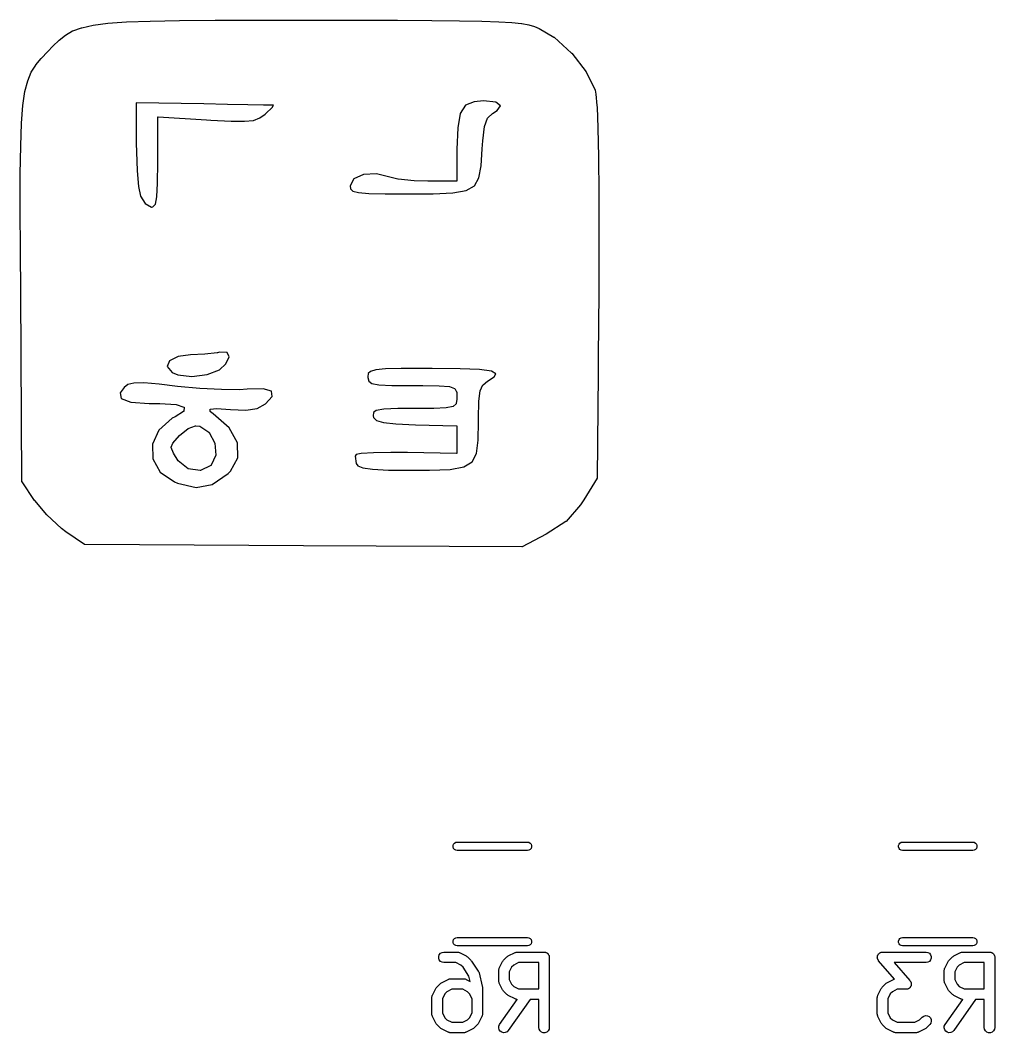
# Model space of a CAD drawing. Extents: x 120.3 to 208.4, y -129.6 to -54.3.
# Drawn here: x 120.27 to 134.16, y -129.61 to -115.19 of the extents above; entities that cross this region are included whole.
import ezdxf

# ---------------------------------------------------------------- set-up
doc = ezdxf.new("R2010")
doc.units = 0
doc.header["$MEASUREMENT"] = 0
doc.layers.add('BLACK', color=7, linetype='CONTINUOUS')

msp = doc.modelspace()

# ---------------------------------------------------------------- linework, layer by layer
at = {"layer": 'Black'}
for p, q in [((121.309, -115.257), (121.518, -115.23)), ((121.518, -115.23), (121.785, -115.211)), ((121.518, -115.23), (121.518, -115.23)), ((121.518, -115.23), (121.518, -115.23)), ((121.785, -115.211), (121.786, -115.211)), ((121.786, -115.211), (122.123, -115.199)), ((121.786, -115.211), (121.786, -115.211)), ((122.123, -115.199), (122.541, -115.192)), ((122.123, -115.199), (122.123, -115.199)), ((122.123, -115.199), (122.123, -115.199)), ((122.541, -115.192), (123.051, -115.188)), ((122.541, -115.192), (122.541, -115.192)), ((122.541, -115.192), (122.541, -115.192)), ((123.051, -115.188), (123.666, -115.187)), ((123.051, -115.188), (123.051, -115.188)), ((123.051, -115.188), (123.051, -115.188)), ((123.666, -115.187), (123.666, -115.187)), ((123.666, -115.187), (123.666, -115.187)), ((123.666, -115.187), (124.396, -115.187)), ((124.396, -115.187), (124.397, -115.187)), ((124.397, -115.187), (125.054, -115.187)), ((125.054, -115.187), (125.054, -115.187)), ((125.054, -115.187), (125.054, -115.187)), ((125.054, -115.187), (125.648, -115.188)), ((125.648, -115.188), (125.648, -115.188)), ((125.648, -115.188), (125.648, -115.188)), ((125.648, -115.188), (126.138, -115.19)), ((126.138, -115.19), (126.138, -115.19)), ((126.138, -115.19), (126.138, -115.19)), ((126.138, -115.19), (126.534, -115.194)), ((126.534, -115.194), (126.534, -115.194)), ((126.534, -115.194), (126.534, -115.194)), ((126.534, -115.194), (126.849, -115.2)), ((126.849, -115.2), (126.849, -115.2)), ((126.849, -115.2), (126.849, -115.2)), ((126.849, -115.2), (127.093, -115.209)), ((127.093, -115.209), (127.093, -115.209)), ((127.093, -115.209), (127.093, -115.209)), ((127.093, -115.209), (127.279, -115.22)), ((127.279, -115.22), (127.279, -115.22)), ((127.279, -115.22), (127.279, -115.22)), ((127.279, -115.22), (127.418, -115.235)), ((127.418, -115.235), (127.418, -115.235)), ((127.418, -115.235), (127.419, -115.235)), ((127.419, -115.235), (127.522, -115.253)), ((127.522, -115.253), (127.522, -115.253)), ((127.522, -115.253), (127.522, -115.253)), ((127.522, -115.253), (127.601, -115.276)), ((120.824, -115.471), (120.915, -115.399)), ((120.915, -115.399), (120.915, -115.399)), ((120.915, -115.399), (120.916, -115.399)), ((120.916, -115.399), (121.018, -115.34)), ((121.018, -115.34), (121.019, -115.34)), ((121.019, -115.34), (121.146, -115.293)), ((121.019, -115.34), (121.019, -115.34)), ((121.146, -115.293), (121.146, -115.293)), ((121.146, -115.293), (121.147, -115.293)), ((121.147, -115.293), (121.309, -115.257)), ((121.309, -115.257), (121.309, -115.257)), ((121.309, -115.257), (121.309, -115.257)), ((127.601, -115.276), (127.602, -115.276)), ((127.602, -115.276), (127.602, -115.276)), ((127.602, -115.276), (127.669, -115.303)), ((127.669, -115.303), (127.669, -115.303)), ((127.669, -115.303), (127.669, -115.303)), ((127.669, -115.303), (127.879, -115.43)), ((120.735, -115.558), (120.824, -115.472)), ((120.824, -115.472), (120.824, -115.471)), ((120.824, -115.471), (120.824, -115.471)), ((127.879, -115.43), (127.879, -115.43)), ((127.879, -115.43), (127.88, -115.43)), ((127.88, -115.43), (128.131, -115.656)), ((120.57, -115.73), (120.663, -115.631)), ((120.663, -115.631), (120.735, -115.558)), ((120.663, -115.631), (120.663, -115.631)), ((120.663, -115.631), (120.663, -115.631)), ((120.735, -115.558), (120.735, -115.558)), ((120.735, -115.558), (120.735, -115.558)), ((128.131, -115.656), (128.132, -115.657)), ((128.132, -115.657), (128.132, -115.657)), ((128.132, -115.657), (128.339, -115.921)), ((120.428, -115.926), (120.491, -115.825)), ((120.491, -115.825), (120.492, -115.824)), ((120.492, -115.824), (120.57, -115.73)), ((120.492, -115.824), (120.492, -115.824)), ((120.57, -115.73), (120.57, -115.73)), ((120.57, -115.73), (120.57, -115.73)), ((120.377, -116.049), (120.428, -115.927)), ((120.428, -115.927), (120.428, -115.926)), ((120.428, -115.927), (120.428, -115.927)), ((128.339, -115.921), (128.339, -115.922)), ((128.339, -115.922), (128.34, -115.922)), ((128.34, -115.922), (128.465, -116.183)), ((120.338, -116.203), (120.377, -116.049)), ((120.377, -116.049), (120.377, -116.049)), ((120.377, -116.049), (120.377, -116.049)), ((120.31, -116.401), (120.338, -116.203)), ((120.338, -116.203), (120.338, -116.203)), ((120.338, -116.203), (120.338, -116.203)), ((128.465, -116.183), (128.465, -116.184)), ((128.465, -116.184), (128.465, -116.184)), ((128.465, -116.184), (128.477, -116.24)), ((128.477, -116.24), (128.477, -116.241)), ((128.477, -116.241), (128.477, -116.241)), ((128.477, -116.241), (128.492, -116.402)), ((120.29, -116.655), (120.31, -116.401)), ((120.31, -116.401), (120.31, -116.401)), ((120.31, -116.401), (120.31, -116.401)), ((122.888, -116.379), (121.925, -116.365)), ((121.925, -116.365), (121.925, -116.945)), ((123.226, -116.385), (122.888, -116.379)), ((123.516, -116.39), (123.226, -116.385)), ((123.226, -116.385), (123.226, -116.385)), ((123.737, -116.395), (123.516, -116.39)), ((123.516, -116.39), (123.516, -116.39)), ((123.866, -116.398), (123.737, -116.395)), ((123.737, -116.395), (123.737, -116.395)), ((123.864, -116.43), (123.88, -116.399)), ((123.88, -116.399), (123.866, -116.398)), ((126.618, -116.399), (126.544, -116.515)), ((126.619, -116.399), (126.618, -116.399)), ((126.741, -116.347), (126.619, -116.399)), ((126.619, -116.399), (126.619, -116.399)), ((126.875, -116.337), (126.741, -116.347)), ((127.053, -116.356), (126.875, -116.337)), ((127.116, -116.404), (127.053, -116.356)), ((127.069, -116.474), (127.116, -116.404)), ((128.492, -116.402), (128.494, -116.427)), ((123.686, -116.579), (123.764, -116.523)), ((123.764, -116.523), (123.774, -116.515)), ((123.774, -116.515), (123.864, -116.43)), ((126.544, -116.515), (126.507, -116.718)), ((126.936, -116.578), (127.004, -116.515)), ((127.004, -116.515), (127.005, -116.514)), ((127.004, -116.515), (127.004, -116.515)), ((127.005, -116.514), (127.069, -116.474)), ((128.494, -116.427), (128.494, -116.427)), ((128.494, -116.427), (128.494, -116.427)), ((128.494, -116.427), (128.507, -116.722)), ((120.278, -116.978), (120.29, -116.656)), ((120.29, -116.656), (120.29, -116.655)), ((120.29, -116.655), (120.29, -116.655)), ((122.232, -116.568), (122.233, -116.567)), ((122.232, -117.212), (122.232, -116.568)), ((122.233, -116.566), (122.233, -116.565)), ((122.233, -116.565), (122.234, -116.565)), ((122.233, -116.567), (122.233, -116.566)), ((122.233, -116.566), (122.233, -116.566)), ((122.233, -116.566), (122.233, -116.566)), ((122.233, -116.567), (122.233, -116.567)), ((122.234, -116.565), (122.234, -116.564)), ((122.234, -116.564), (122.235, -116.564)), ((122.234, -116.565), (122.234, -116.565)), ((122.235, -116.564), (122.236, -116.563)), ((122.235, -116.564), (122.235, -116.564)), ((122.235, -116.564), (122.235, -116.564)), ((122.236, -116.563), (122.236, -116.563)), ((122.236, -116.563), (122.236, -116.563)), ((122.236, -116.563), (122.237, -116.563)), ((122.237, -116.563), (122.237, -116.563)), ((122.237, -116.563), (122.238, -116.563)), ((122.238, -116.563), (122.926, -116.606)), ((122.926, -116.606), (122.926, -116.606)), ((122.926, -116.606), (122.986, -116.61)), ((122.986, -116.61), (123.276, -116.626)), ((123.276, -116.626), (123.47, -116.627)), ((123.47, -116.627), (123.598, -116.613)), ((123.598, -116.613), (123.686, -116.579)), ((126.891, -116.699), (126.934, -116.58)), ((126.934, -116.58), (126.935, -116.579)), ((126.934, -116.58), (126.934, -116.58)), ((126.935, -116.579), (126.935, -116.578)), ((126.935, -116.578), (126.936, -116.578)), ((126.935, -116.579), (126.935, -116.579)), ((126.935, -116.579), (126.935, -116.579)), ((126.507, -116.718), (126.497, -117.026)), ((126.865, -116.905), (126.891, -116.7)), ((126.891, -116.7), (126.891, -116.699)), ((126.891, -116.7), (126.891, -116.7)), ((128.507, -116.722), (128.507, -116.722)), ((128.507, -116.722), (128.507, -116.723)), ((128.507, -116.723), (128.516, -117.131)), ((120.272, -117.381), (120.278, -116.978)), ((120.278, -116.978), (120.278, -116.978)), ((120.278, -116.978), (120.278, -116.978)), ((121.925, -116.945), (121.926, -117.063)), ((126.858, -117.021), (126.865, -116.906)), ((126.865, -116.906), (126.865, -116.905)), ((126.865, -116.905), (126.865, -116.905)), ((121.926, -117.063), (121.938, -117.334)), ((126.497, -117.026), (126.497, -117.475)), ((126.841, -117.262), (126.858, -117.021)), ((126.858, -117.021), (126.858, -117.021)), ((122.23, -117.51), (122.232, -117.212)), ((126.809, -117.433), (126.841, -117.262)), ((128.516, -117.131), (128.516, -117.131)), ((128.516, -117.131), (128.516, -117.131)), ((128.516, -117.131), (128.521, -117.655)), ((120.271, -117.877), (120.272, -117.381)), ((120.272, -117.381), (120.272, -117.381)), ((120.272, -117.381), (120.272, -117.381)), ((121.938, -117.334), (121.959, -117.557)), ((125.164, -117.384), (125.026, -117.444)), ((125.349, -117.377), (125.164, -117.384)), ((125.5, -117.414), (125.349, -117.377)), ((125.656, -117.449), (125.5, -117.414)), ((125.5, -117.414), (125.5, -117.414)), ((125.5, -117.414), (125.5, -117.414)), ((121.959, -117.557), (121.987, -117.691)), ((122.219, -117.701), (122.23, -117.51)), ((125.026, -117.444), (124.973, -117.544)), ((124.973, -117.544), (124.979, -117.587)), ((125.657, -117.449), (125.656, -117.449)), ((125.885, -117.473), (125.657, -117.449)), ((125.657, -117.449), (125.657, -117.449)), ((126.083, -117.48), (125.885, -117.473)), ((125.885, -117.473), (125.885, -117.473)), ((125.885, -117.473), (125.885, -117.473)), ((126.492, -117.48), (126.083, -117.48)), ((126.083, -117.48), (126.083, -117.48)), ((126.083, -117.48), (126.083, -117.48)), ((126.493, -117.48), (126.492, -117.48)), ((126.492, -117.48), (126.492, -117.48)), ((126.494, -117.48), (126.493, -117.48)), ((126.493, -117.48), (126.493, -117.48)), ((126.495, -117.479), (126.494, -117.479)), ((126.494, -117.479), (126.494, -117.479)), ((126.494, -117.479), (126.494, -117.48)), ((126.496, -117.478), (126.495, -117.478)), ((126.495, -117.478), (126.495, -117.479)), ((126.495, -117.479), (126.495, -117.479)), ((126.497, -117.477), (126.496, -117.477)), ((126.496, -117.477), (126.496, -117.477)), ((126.496, -117.477), (126.496, -117.478)), ((126.496, -117.478), (126.496, -117.478)), ((126.497, -117.475), (126.497, -117.475)), ((126.497, -117.475), (126.497, -117.476)), ((126.497, -117.476), (126.497, -117.476)), ((126.497, -117.476), (126.497, -117.477)), ((126.628, -117.613), (126.745, -117.545)), ((126.745, -117.545), (126.809, -117.433)), ((121.987, -117.691), (122.053, -117.799)), ((122.197, -117.806), (122.219, -117.701)), ((124.979, -117.587), (125.011, -117.62)), ((125.011, -117.62), (125.091, -117.642)), ((125.091, -117.642), (125.239, -117.654)), ((125.239, -117.654), (125.475, -117.659)), ((125.475, -117.659), (125.817, -117.66)), ((125.817, -117.66), (126.157, -117.659)), ((126.157, -117.659), (126.438, -117.647)), ((126.438, -117.647), (126.628, -117.613)), ((128.521, -117.655), (128.521, -117.655)), ((128.521, -117.655), (128.521, -117.655)), ((128.521, -117.655), (128.521, -118.3)), ((122.053, -117.799), (122.142, -117.851)), ((122.142, -117.851), (122.162, -117.847)), ((122.162, -117.847), (122.197, -117.806)), ((120.274, -118.477), (120.271, -117.877)), ((120.271, -117.877), (120.271, -117.877)), ((120.271, -117.877), (120.271, -117.877)), ((128.521, -118.3), (128.517, -119.068)), ((128.521, -118.3), (128.521, -118.3)), ((128.521, -118.3), (128.521, -118.3)), ((120.278, -119.063), (120.274, -118.477)), ((120.274, -118.477), (120.274, -118.477)), ((120.274, -118.477), (120.274, -118.477)), ((120.296, -121.761), (120.278, -119.063)), ((120.278, -119.063), (120.278, -119.063)), ((128.517, -119.068), (128.51, -119.983)), ((128.517, -119.068), (128.517, -119.068)), ((128.517, -119.068), (128.517, -119.068)), ((122.52, -119.978), (122.399, -120.04)), ((122.696, -119.956), (122.52, -119.978)), ((122.904, -119.946), (122.696, -119.956)), ((123.08, -119.924), (122.904, -119.946)), ((122.904, -119.946), (122.904, -119.946)), ((122.904, -119.946), (122.904, -119.946)), ((123.081, -119.923), (123.08, -119.923)), ((123.08, -119.923), (123.08, -119.924)), ((123.111, -119.916), (123.081, -119.923)), ((123.22, -119.919), (123.111, -119.916)), ((123.2, -120.084), (123.249, -119.983)), ((123.249, -119.983), (123.22, -119.919)), ((128.51, -119.983), (128.508, -120.221)), ((122.399, -120.04), (122.367, -120.121)), ((122.367, -120.121), (122.438, -120.207)), ((123.11, -120.166), (123.2, -120.084)), ((125.478, -120.155), (125.338, -120.167)), ((125.702, -120.149), (125.478, -120.155)), ((126.028, -120.147), (125.702, -120.149)), ((126.143, -120.147), (126.028, -120.147)), ((126.541, -120.151), (126.143, -120.147)), ((126.82, -120.164), (126.541, -120.151)), ((122.438, -120.207), (122.516, -120.239)), ((122.516, -120.239), (122.718, -120.261)), ((122.718, -120.261), (122.937, -120.235)), ((122.937, -120.235), (123.11, -120.166)), ((125.233, -120.222), (125.227, -120.269)), ((125.227, -120.269), (125.227, -120.275)), ((125.227, -120.275), (125.238, -120.329)), ((125.263, -120.189), (125.233, -120.222)), ((125.338, -120.167), (125.263, -120.189)), ((126.988, -120.188), (126.82, -120.164)), ((126.934, -120.328), (127.026, -120.269)), ((127.05, -120.223), (126.988, -120.188)), ((127.026, -120.269), (127.05, -120.223)), ((128.508, -120.221), (128.497, -121.708)), ((121.751, -120.418), (121.694, -120.495)), ((121.807, -120.378), (121.751, -120.418)), ((121.892, -120.357), (121.807, -120.378)), ((122.032, -120.355), (121.892, -120.357)), ((122.251, -120.373), (122.032, -120.355)), ((122.514, -120.403), (122.251, -120.373)), ((122.515, -120.403), (122.514, -120.403)), ((122.833, -120.433), (122.515, -120.403)), ((122.515, -120.403), (122.515, -120.403)), ((123.142, -120.45), (122.833, -120.433)), ((122.833, -120.433), (122.833, -120.433)), ((122.833, -120.433), (122.833, -120.433)), ((123.504, -120.445), (123.397, -120.452)), ((123.732, -120.437), (123.504, -120.445)), ((123.851, -120.473), (123.732, -120.437)), ((125.238, -120.329), (125.281, -120.362)), ((125.281, -120.362), (125.384, -120.381)), ((125.384, -120.381), (125.568, -120.389)), ((125.568, -120.389), (125.857, -120.391)), ((125.857, -120.391), (126.009, -120.391)), ((126.009, -120.391), (126.009, -120.391)), ((126.009, -120.391), (126.009, -120.391)), ((126.009, -120.391), (126.245, -120.394)), ((126.245, -120.394), (126.245, -120.394)), ((126.245, -120.394), (126.245, -120.394)), ((126.245, -120.394), (126.388, -120.406)), ((126.388, -120.406), (126.389, -120.406)), ((126.389, -120.406), (126.389, -120.406)), ((126.389, -120.406), (126.463, -120.432)), ((126.463, -120.432), (126.463, -120.432)), ((126.463, -120.432), (126.463, -120.432)), ((126.463, -120.432), (126.464, -120.432)), ((126.464, -120.432), (126.464, -120.433)), ((126.464, -120.433), (126.464, -120.433)), ((126.464, -120.433), (126.464, -120.433)), ((126.464, -120.433), (126.465, -120.433)), ((126.465, -120.433), (126.465, -120.434)), ((126.465, -120.434), (126.465, -120.434)), ((126.465, -120.434), (126.465, -120.434)), ((126.465, -120.434), (126.492, -120.48)), ((126.829, -120.466), (126.867, -120.381)), ((126.867, -120.381), (126.867, -120.38)), ((126.867, -120.38), (126.868, -120.38)), ((126.868, -120.38), (126.868, -120.379)), ((126.868, -120.379), (126.868, -120.379)), ((126.868, -120.379), (126.869, -120.379)), ((126.868, -120.38), (126.868, -120.38)), ((126.869, -120.379), (126.933, -120.329)), ((126.933, -120.329), (126.934, -120.328)), ((126.934, -120.328), (126.934, -120.328)), ((121.694, -120.495), (121.711, -120.577)), ((121.711, -120.577), (121.848, -120.628)), ((123.397, -120.452), (123.142, -120.45)), ((123.142, -120.45), (123.142, -120.45)), ((123.142, -120.45), (123.142, -120.45)), ((123.397, -120.452), (123.397, -120.452)), ((123.397, -120.452), (123.397, -120.452)), ((123.767, -120.652), (123.862, -120.546)), ((123.862, -120.546), (123.851, -120.473)), ((126.497, -120.584), (126.487, -120.647)), ((126.492, -120.48), (126.493, -120.48)), ((126.493, -120.48), (126.493, -120.481)), ((126.493, -120.481), (126.493, -120.481)), ((126.493, -120.481), (126.493, -120.482)), ((126.493, -120.482), (126.493, -120.482)), ((126.493, -120.482), (126.493, -120.482)), ((126.493, -120.482), (126.497, -120.547)), ((126.497, -120.547), (126.497, -120.547)), ((126.497, -120.547), (126.497, -120.554)), ((126.497, -120.554), (126.497, -120.555)), ((126.497, -120.555), (126.497, -120.555)), ((126.497, -120.555), (126.497, -120.583)), ((126.497, -120.583), (126.497, -120.584)), ((126.497, -120.584), (126.497, -120.584)), ((126.81, -120.616), (126.828, -120.467)), ((126.828, -120.467), (126.829, -120.466)), ((126.829, -120.466), (126.829, -120.466)), ((121.848, -120.628), (122.109, -120.645)), ((122.109, -120.645), (122.262, -120.647)), ((122.262, -120.647), (122.262, -120.647)), ((122.262, -120.647), (122.262, -120.647)), ((122.262, -120.647), (122.493, -120.663)), ((122.493, -120.663), (122.494, -120.663)), ((122.494, -120.663), (122.494, -120.663)), ((122.494, -120.663), (122.605, -120.697)), ((122.608, -120.703), (122.602, -120.757)), ((122.605, -120.697), (122.605, -120.697)), ((122.605, -120.697), (122.605, -120.697)), ((122.605, -120.697), (122.605, -120.697)), ((122.605, -120.697), (122.605, -120.697)), ((122.605, -120.697), (122.606, -120.698)), ((122.606, -120.698), (122.606, -120.698)), ((122.606, -120.698), (122.606, -120.698)), ((122.606, -120.698), (122.607, -120.699)), ((122.607, -120.699), (122.607, -120.699)), ((122.607, -120.699), (122.607, -120.699)), ((122.607, -120.699), (122.607, -120.699)), ((122.607, -120.699), (122.608, -120.7)), ((122.608, -120.7), (122.608, -120.701)), ((122.608, -120.701), (122.608, -120.701)), ((122.608, -120.701), (122.608, -120.701)), ((122.608, -120.701), (122.608, -120.702)), ((122.608, -120.702), (122.608, -120.703)), ((122.608, -120.703), (122.608, -120.703)), ((122.608, -120.703), (122.608, -120.703)), ((122.608, -120.703), (122.608, -120.703)), ((122.977, -120.73), (122.978, -120.729)), ((122.977, -120.731), (122.977, -120.73)), ((122.977, -120.73), (122.977, -120.73)), ((122.977, -120.73), (122.977, -120.73)), ((122.977, -120.732), (122.977, -120.731)), ((122.977, -120.731), (122.977, -120.731)), ((122.98, -120.76), (122.977, -120.732)), ((122.978, -120.729), (122.978, -120.728)), ((122.978, -120.728), (122.979, -120.728)), ((122.978, -120.729), (122.978, -120.729)), ((122.978, -120.729), (122.978, -120.729)), ((122.979, -120.728), (122.979, -120.727)), ((122.979, -120.727), (122.98, -120.727)), ((122.979, -120.728), (122.979, -120.728)), ((122.98, -120.727), (122.98, -120.727)), ((122.98, -120.727), (122.98, -120.727)), ((122.98, -120.727), (122.981, -120.727)), ((122.981, -120.727), (122.981, -120.726)), ((122.981, -120.726), (122.982, -120.726)), ((122.982, -120.726), (123.07, -120.72)), ((123.07, -120.72), (123.071, -120.72)), ((123.071, -120.72), (123.071, -120.72)), ((123.071, -120.72), (123.268, -120.733)), ((123.268, -120.733), (123.488, -120.742)), ((123.488, -120.742), (123.65, -120.718)), ((123.65, -120.718), (123.767, -120.652)), ((125.456, -120.727), (125.347, -120.745)), ((125.654, -120.72), (125.456, -120.727)), ((125.884, -120.718), (125.654, -120.72)), ((126.165, -120.717), (125.884, -120.718)), ((126.343, -120.71), (126.165, -120.717)), ((126.165, -120.717), (126.165, -120.717)), ((126.165, -120.717), (126.165, -120.717)), ((126.441, -120.69), (126.343, -120.71)), ((126.343, -120.71), (126.343, -120.71)), ((126.343, -120.71), (126.343, -120.71)), ((126.442, -120.69), (126.441, -120.69)), ((126.443, -120.689), (126.442, -120.69)), ((126.442, -120.69), (126.442, -120.69)), ((126.442, -120.69), (126.442, -120.69)), ((126.444, -120.689), (126.443, -120.689)), ((126.443, -120.689), (126.443, -120.689)), ((126.485, -120.65), (126.444, -120.689)), ((126.486, -120.65), (126.485, -120.65)), ((126.487, -120.649), (126.486, -120.649)), ((126.486, -120.649), (126.486, -120.649)), ((126.486, -120.649), (126.486, -120.65)), ((126.487, -120.647), (126.487, -120.648)), ((126.487, -120.648), (126.487, -120.649)), ((126.805, -120.859), (126.81, -120.616)), ((126.81, -120.616), (126.81, -120.616)), ((126.81, -120.616), (126.81, -120.616)), ((122.439, -120.858), (122.248, -121.025)), ((122.479, -120.836), (122.439, -120.858)), ((122.48, -120.836), (122.479, -120.836)), ((122.599, -120.76), (122.48, -120.836)), ((122.48, -120.836), (122.48, -120.836)), ((122.6, -120.76), (122.599, -120.76)), ((122.601, -120.759), (122.6, -120.759)), ((122.6, -120.759), (122.6, -120.76)), ((122.6, -120.76), (122.6, -120.76)), ((122.602, -120.758), (122.601, -120.758)), ((122.601, -120.758), (122.601, -120.758)), ((122.601, -120.758), (122.601, -120.759)), ((122.601, -120.759), (122.601, -120.759)), ((122.602, -120.757), (122.602, -120.757)), ((122.602, -120.757), (122.602, -120.758)), ((122.98, -120.761), (122.98, -120.76)), ((122.98, -120.76), (122.98, -120.76)), ((122.98, -120.762), (122.98, -120.761)), ((122.98, -120.761), (122.98, -120.761)), ((122.981, -120.762), (122.98, -120.762)), ((122.98, -120.762), (122.98, -120.762)), ((122.981, -120.763), (122.981, -120.762)), ((122.982, -120.763), (122.981, -120.763)), ((122.981, -120.763), (122.981, -120.763)), ((122.982, -120.764), (122.982, -120.763)), ((123.023, -120.794), (122.982, -120.764)), ((123.25, -120.995), (123.023, -120.794)), ((125.305, -120.776), (125.302, -120.824)), ((125.302, -120.824), (125.309, -120.846)), ((125.347, -120.745), (125.305, -120.776)), ((125.309, -120.846), (125.35, -120.89)), ((126.804, -120.902), (126.805, -120.859)), ((126.805, -120.859), (126.805, -120.859)), ((126.805, -120.859), (126.805, -120.859)), ((122.248, -121.025), (122.156, -121.227)), ((122.541, -121.102), (122.665, -121.005)), ((122.665, -121.005), (122.666, -121.005)), ((122.666, -121.005), (122.771, -120.963)), ((122.666, -121.005), (122.666, -121.005)), ((122.771, -120.963), (122.771, -120.963)), ((122.771, -120.963), (122.772, -120.963)), ((122.772, -120.963), (122.772, -120.963)), ((122.772, -120.963), (122.773, -120.963)), ((122.773, -120.963), (122.773, -120.963)), ((122.773, -120.963), (122.827, -120.97)), ((122.773, -120.963), (122.773, -120.963)), ((122.827, -120.97), (122.827, -120.97)), ((122.827, -120.97), (122.827, -120.97)), ((122.827, -120.97), (122.828, -120.97)), ((122.828, -120.97), (122.828, -120.97)), ((122.828, -120.97), (122.829, -120.97)), ((122.829, -120.97), (122.829, -120.97)), ((122.829, -120.97), (122.961, -121.057)), ((123.368, -121.209), (123.25, -120.995)), ((125.35, -120.89), (125.447, -120.919)), ((125.447, -120.919), (125.624, -120.937)), ((125.624, -120.937), (125.906, -120.949)), ((125.906, -120.949), (125.906, -120.949)), ((125.906, -120.949), (126.492, -120.967)), ((126.492, -120.967), (126.493, -120.967)), ((126.493, -120.967), (126.493, -120.967)), ((126.493, -120.967), (126.493, -120.968)), ((126.493, -120.968), (126.494, -120.968)), ((126.494, -120.968), (126.494, -120.968)), ((126.494, -120.968), (126.494, -120.968)), ((126.494, -120.968), (126.495, -120.968)), ((126.495, -120.968), (126.495, -120.969)), ((126.495, -120.969), (126.496, -120.969)), ((126.496, -120.969), (126.496, -120.969)), ((126.496, -120.969), (126.496, -120.969)), ((126.496, -120.969), (126.496, -120.97)), ((126.496, -120.97), (126.497, -120.97)), ((126.497, -120.97), (126.497, -120.971)), ((126.497, -120.971), (126.497, -120.971)), ((126.497, -120.971), (126.497, -120.972)), ((126.497, -120.972), (126.497, -120.972)), ((126.497, -120.972), (126.497, -120.972)), ((126.497, -120.972), (126.497, -121.355)), ((126.801, -121.17), (126.804, -120.902)), ((122.446, -121.211), (122.54, -121.103)), ((122.54, -121.103), (122.541, -121.103)), ((122.541, -121.103), (122.541, -121.102)), ((122.961, -121.057), (122.961, -121.057)), ((122.961, -121.057), (122.961, -121.058)), ((122.961, -121.058), (122.962, -121.058)), ((122.962, -121.058), (122.962, -121.058)), ((122.962, -121.058), (122.962, -121.059)), ((122.962, -121.059), (122.962, -121.059)), ((122.962, -121.059), (123.045, -121.21)), ((122.156, -121.227), (122.163, -121.436)), ((122.423, -121.269), (122.445, -121.213)), ((122.423, -121.27), (122.423, -121.269)), ((122.423, -121.269), (122.423, -121.269)), ((122.423, -121.269), (122.423, -121.269)), ((122.423, -121.271), (122.423, -121.27)), ((122.423, -121.272), (122.423, -121.271)), ((122.423, -121.271), (122.423, -121.271)), ((122.423, -121.271), (122.423, -121.271)), ((122.423, -121.273), (122.423, -121.272)), ((122.423, -121.272), (122.423, -121.272)), ((122.456, -121.357), (122.423, -121.273)), ((122.423, -121.273), (122.423, -121.273)), ((122.445, -121.213), (122.446, -121.212)), ((122.446, -121.212), (122.446, -121.211)), ((123.045, -121.21), (123.045, -121.21)), ((123.045, -121.21), (123.045, -121.21)), ((123.045, -121.21), (123.045, -121.211)), ((123.045, -121.211), (123.045, -121.211)), ((123.045, -121.211), (123.045, -121.212)), ((123.045, -121.212), (123.045, -121.212)), ((123.045, -121.212), (123.06, -121.382)), ((123.375, -121.419), (123.368, -121.209)), ((126.777, -121.358), (126.801, -121.17)), ((122.163, -121.436), (122.267, -121.625)), ((122.457, -121.357), (122.456, -121.357)), ((122.523, -121.464), (122.457, -121.357)), ((122.457, -121.357), (122.457, -121.357)), ((123.06, -121.384), (122.991, -121.528)), ((123.06, -121.382), (123.06, -121.382)), ((123.06, -121.382), (123.06, -121.383)), ((123.06, -121.383), (123.06, -121.383)), ((123.06, -121.383), (123.06, -121.383)), ((123.06, -121.383), (123.06, -121.384)), ((123.06, -121.384), (123.06, -121.384)), ((123.266, -121.612), (123.375, -121.419)), ((125.059, -121.372), (125.046, -121.399)), ((125.046, -121.399), (125.058, -121.503)), ((125.131, -121.358), (125.059, -121.372)), ((125.306, -121.348), (125.131, -121.358)), ((125.553, -121.344), (125.306, -121.348)), ((125.793, -121.347), (125.553, -121.344)), ((126.492, -121.36), (125.793, -121.347)), ((126.493, -121.36), (126.492, -121.36)), ((126.492, -121.36), (126.492, -121.36)), ((126.494, -121.36), (126.493, -121.36)), ((126.493, -121.36), (126.493, -121.36)), ((126.495, -121.359), (126.494, -121.36)), ((126.494, -121.36), (126.494, -121.36)), ((126.494, -121.36), (126.494, -121.36)), ((126.496, -121.359), (126.495, -121.359)), ((126.495, -121.359), (126.495, -121.359)), ((126.495, -121.359), (126.495, -121.359)), ((126.497, -121.357), (126.496, -121.357)), ((126.496, -121.357), (126.496, -121.358)), ((126.496, -121.358), (126.496, -121.358)), ((126.496, -121.358), (126.496, -121.359)), ((126.497, -121.355), (126.497, -121.356)), ((126.497, -121.356), (126.497, -121.356)), ((126.497, -121.356), (126.497, -121.357)), ((126.497, -121.357), (126.497, -121.357)), ((126.715, -121.48), (126.777, -121.358)), ((122.523, -121.465), (122.523, -121.464)), ((122.524, -121.465), (122.523, -121.465)), ((122.664, -121.578), (122.524, -121.465)), ((122.665, -121.578), (122.664, -121.578)), ((122.666, -121.578), (122.665, -121.578)), ((122.665, -121.578), (122.665, -121.578)), ((122.667, -121.579), (122.666, -121.578)), ((122.666, -121.578), (122.666, -121.578)), ((122.666, -121.578), (122.666, -121.578)), ((122.838, -121.602), (122.667, -121.579)), ((122.839, -121.602), (122.838, -121.602)), ((122.84, -121.602), (122.839, -121.602)), ((122.839, -121.602), (122.839, -121.602)), ((122.841, -121.602), (122.84, -121.602)), ((122.84, -121.602), (122.84, -121.602)), ((122.84, -121.602), (122.84, -121.602)), ((122.989, -121.531), (122.841, -121.602)), ((122.99, -121.53), (122.989, -121.531)), ((122.991, -121.529), (122.99, -121.53)), ((122.99, -121.53), (122.99, -121.53)), ((122.99, -121.53), (122.99, -121.53)), ((122.99, -121.53), (122.99, -121.53)), ((122.991, -121.528), (122.991, -121.529)), ((125.058, -121.503), (125.083, -121.535)), ((125.083, -121.535), (125.155, -121.566)), ((125.155, -121.566), (125.294, -121.585)), ((125.294, -121.585), (125.519, -121.595)), ((125.519, -121.595), (125.85, -121.597)), ((125.85, -121.597), (126.106, -121.597)), ((126.106, -121.597), (126.399, -121.586)), ((126.399, -121.586), (126.596, -121.551)), ((126.596, -121.551), (126.715, -121.48)), ((122.267, -121.625), (122.471, -121.765)), ((123.008, -121.8), (123.234, -121.643)), ((123.234, -121.643), (123.266, -121.612)), ((128.497, -121.711), (128.305, -122.02)), ((128.497, -121.708), (128.497, -121.708)), ((128.497, -121.708), (128.497, -121.709)), ((128.497, -121.709), (128.497, -121.709)), ((128.497, -121.709), (128.497, -121.71)), ((128.497, -121.71), (128.497, -121.71)), ((128.497, -121.71), (128.497, -121.711)), ((120.296, -121.762), (120.296, -121.761)), ((120.296, -121.763), (120.296, -121.762)), ((120.296, -121.762), (120.296, -121.762)), ((120.296, -121.764), (120.296, -121.763)), ((120.296, -121.763), (120.296, -121.763)), ((120.297, -121.764), (120.296, -121.764)), ((120.476, -122.029), (120.297, -121.764)), ((122.471, -121.765), (122.513, -121.781)), ((122.513, -121.781), (122.779, -121.844)), ((122.779, -121.844), (123.008, -121.8)), ((120.477, -122.029), (120.476, -122.029)), ((120.476, -122.029), (120.476, -122.029)), ((120.648, -122.235), (120.477, -122.029)), ((128.305, -122.02), (128.259, -122.091)), ((128.305, -122.02), (128.305, -122.02)), ((128.305, -122.02), (128.305, -122.02)), ((128.259, -122.092), (128.051, -122.326)), ((128.259, -122.091), (128.259, -122.091)), ((128.259, -122.091), (128.259, -122.092)), ((120.857, -122.427), (120.648, -122.235)), ((120.648, -122.235), (120.648, -122.235)), ((120.648, -122.235), (120.648, -122.235)), ((120.922, -122.475), (120.857, -122.427)), ((120.857, -122.427), (120.857, -122.427)), ((120.857, -122.427), (120.857, -122.427)), ((128.05, -122.327), (127.769, -122.51)), ((128.051, -122.326), (128.05, -122.326)), ((128.05, -122.326), (128.05, -122.327)), ((121.187, -122.654), (120.922, -122.475)), ((120.922, -122.475), (120.922, -122.475)), ((120.922, -122.475), (120.922, -122.475)), ((127.769, -122.511), (127.426, -122.69)), ((127.769, -122.51), (127.769, -122.511)), ((127.769, -122.511), (127.769, -122.511)), ((121.187, -122.655), (121.187, -122.654)), ((121.188, -122.655), (121.187, -122.655)), ((121.189, -122.655), (121.188, -122.655)), ((121.188, -122.655), (121.188, -122.655)), ((121.189, -122.655), (121.189, -122.655)), ((121.19, -122.655), (121.189, -122.655)), ((124.307, -122.673), (121.19, -122.655)), ((127.423, -122.69), (124.307, -122.673)), ((127.424, -122.69), (127.423, -122.69)), ((127.425, -122.69), (127.424, -122.69)), ((127.424, -122.69), (127.424, -122.69)), ((127.426, -122.69), (127.425, -122.69)), ((127.425, -122.69), (127.425, -122.69)), ((127.425, -122.69), (127.425, -122.69)), ((126.441, -126.945), (126.448, -126.925)), ((126.448, -126.925), (126.461, -126.909)), ((126.461, -126.909), (126.479, -126.899)), ((126.479, -126.899), (126.5, -126.895)), ((126.5, -126.895), (127.5, -126.895)), ((127.5, -126.895), (127.521, -126.899)), ((127.521, -126.899), (127.539, -126.909)), ((127.539, -126.909), (127.552, -126.925)), ((127.552, -126.925), (127.559, -126.945)), ((132.791, -126.945), (132.798, -126.925)), ((132.798, -126.925), (132.811, -126.909)), ((132.811, -126.909), (132.829, -126.899)), ((132.829, -126.899), (132.85, -126.895)), ((132.85, -126.895), (133.85, -126.895)), ((133.85, -126.895), (133.871, -126.899)), ((133.871, -126.899), (133.889, -126.909)), ((133.889, -126.909), (133.902, -126.925)), ((133.902, -126.925), (133.909, -126.945)), ((126.441, -126.965), (126.441, -126.945)), ((126.448, -126.985), (126.441, -126.965)), ((126.461, -127.001), (126.448, -126.985)), ((126.479, -127.011), (126.461, -127.001)), ((126.5, -127.015), (126.479, -127.011)), ((127.5, -127.015), (126.5, -127.015)), ((127.521, -127.011), (127.5, -127.015)), ((127.539, -127.001), (127.521, -127.011)), ((127.552, -126.985), (127.539, -127.001)), ((127.559, -126.965), (127.552, -126.985)), ((127.559, -126.945), (127.559, -126.965)), ((132.791, -126.965), (132.791, -126.945)), ((132.798, -126.985), (132.791, -126.965)), ((132.811, -127.001), (132.798, -126.985)), ((132.829, -127.011), (132.811, -127.001)), ((132.85, -127.015), (132.829, -127.011)), ((133.85, -127.015), (132.85, -127.015)), ((133.871, -127.011), (133.85, -127.015)), ((133.889, -127.001), (133.871, -127.011)), ((133.902, -126.985), (133.889, -127.001)), ((133.909, -126.965), (133.902, -126.985)), ((133.909, -126.945), (133.909, -126.965)), ((126.441, -128.305), (126.448, -128.285)), ((126.441, -128.325), (126.441, -128.305)), ((126.448, -128.345), (126.441, -128.325)), ((126.448, -128.285), (126.461, -128.269)), ((126.461, -128.361), (126.448, -128.345)), ((126.461, -128.269), (126.479, -128.259)), ((126.479, -128.371), (126.461, -128.361)), ((126.479, -128.259), (126.5, -128.255)), ((126.5, -128.375), (126.479, -128.371)), ((126.5, -128.255), (127.5, -128.255)), ((127.5, -128.375), (126.5, -128.375)), ((127.5, -128.255), (127.521, -128.259)), ((127.521, -128.371), (127.5, -128.375)), ((127.521, -128.259), (127.539, -128.269)), ((127.539, -128.361), (127.521, -128.371)), ((127.539, -128.269), (127.552, -128.285)), ((127.552, -128.345), (127.539, -128.361)), ((127.552, -128.285), (127.559, -128.305)), ((127.559, -128.325), (127.552, -128.345)), ((127.559, -128.305), (127.559, -128.325)), ((132.791, -128.305), (132.798, -128.285)), ((132.791, -128.325), (132.791, -128.305)), ((132.798, -128.345), (132.791, -128.325)), ((132.798, -128.285), (132.811, -128.269)), ((132.811, -128.361), (132.798, -128.345)), ((132.811, -128.269), (132.829, -128.259)), ((132.829, -128.371), (132.811, -128.361)), ((132.829, -128.259), (132.85, -128.255)), ((132.85, -128.375), (132.829, -128.371)), ((132.85, -128.255), (133.85, -128.255)), ((133.85, -128.375), (132.85, -128.375)), ((133.85, -128.255), (133.871, -128.259)), ((133.871, -128.371), (133.85, -128.375)), ((133.871, -128.259), (133.889, -128.269)), ((133.889, -128.361), (133.871, -128.371)), ((133.889, -128.269), (133.902, -128.285)), ((133.902, -128.345), (133.889, -128.361)), ((133.902, -128.285), (133.909, -128.305)), ((133.909, -128.325), (133.902, -128.345)), ((133.909, -128.305), (133.909, -128.325)), ((126.236, -128.524), (126.245, -128.5)), ((126.236, -128.55), (126.236, -128.524)), ((126.245, -128.5), (126.261, -128.48)), ((126.261, -128.48), (126.284, -128.467)), ((126.284, -128.467), (126.31, -128.462)), ((126.31, -128.462), (126.5, -128.462)), ((126.5, -128.462), (126.504, -128.463)), ((126.504, -128.463), (126.509, -128.463)), ((126.509, -128.463), (126.517, -128.465)), ((126.517, -128.465), (126.526, -128.467)), ((126.526, -128.467), (126.529, -128.469)), ((126.529, -128.469), (126.534, -128.47)), ((126.534, -128.47), (126.629, -128.518)), ((126.629, -128.518), (126.638, -128.525)), ((126.638, -128.525), (126.648, -128.532)), ((127.209, -128.532), (127.219, -128.525)), ((127.219, -128.525), (127.228, -128.518)), ((127.228, -128.518), (127.324, -128.47)), ((127.324, -128.47), (127.328, -128.469)), ((127.328, -128.469), (127.331, -128.467)), ((127.331, -128.467), (127.34, -128.465)), ((127.34, -128.465), (127.349, -128.463)), ((127.349, -128.463), (127.353, -128.463)), ((127.353, -128.463), (127.357, -128.462)), ((127.357, -128.462), (127.738, -128.462)), ((127.738, -128.462), (127.745, -128.464)), ((127.745, -128.464), (127.751, -128.464)), ((127.751, -128.464), (127.757, -128.466)), ((127.757, -128.466), (127.764, -128.467)), ((127.764, -128.467), (127.769, -128.47)), ((127.769, -128.47), (127.776, -128.472)), ((127.776, -128.472), (127.781, -128.477)), ((127.781, -128.477), (127.786, -128.48)), ((127.786, -128.48), (127.791, -128.485)), ((127.791, -128.485), (127.796, -128.489)), ((127.796, -128.489), (127.799, -128.495)), ((127.799, -128.495), (127.803, -128.5)), ((127.803, -128.5), (127.805, -128.506)), ((127.805, -128.506), (127.809, -128.512)), ((127.809, -128.512), (127.81, -128.518)), ((127.81, -128.518), (127.812, -128.524)), ((127.812, -128.524), (127.812, -128.531)), ((132.49, -128.524), (132.492, -128.519)), ((132.49, -128.532), (132.49, -128.524)), ((132.492, -128.519), (132.493, -128.513)), ((132.493, -128.513), (132.497, -128.507)), ((132.497, -128.507), (132.499, -128.5)), ((132.499, -128.5), (132.503, -128.495)), ((132.503, -128.495), (132.506, -128.49)), ((132.506, -128.49), (132.511, -128.486)), ((132.511, -128.486), (132.516, -128.48)), ((132.516, -128.48), (132.521, -128.477)), ((132.521, -128.477), (132.525, -128.473)), ((132.525, -128.473), (132.532, -128.471)), ((132.532, -128.471), (132.539, -128.467)), ((132.539, -128.467), (132.544, -128.466)), ((132.544, -128.466), (132.55, -128.464)), ((132.55, -128.464), (132.557, -128.464)), ((132.557, -128.464), (132.564, -128.462)), ((132.564, -128.462), (133.183, -128.462)), ((133.183, -128.462), (133.209, -128.467)), ((133.209, -128.467), (133.232, -128.48)), ((133.232, -128.48), (133.248, -128.5)), ((133.248, -128.5), (133.257, -128.524)), ((133.257, -128.524), (133.257, -128.55)), ((133.559, -128.532), (133.569, -128.525)), ((133.569, -128.525), (133.578, -128.518)), ((133.578, -128.518), (133.674, -128.47)), ((133.674, -128.47), (133.678, -128.469)), ((133.678, -128.469), (133.681, -128.467)), ((133.681, -128.467), (133.69, -128.465)), ((133.69, -128.465), (133.699, -128.463)), ((133.699, -128.463), (133.703, -128.463)), ((133.703, -128.463), (133.707, -128.462)), ((133.707, -128.462), (134.088, -128.462)), ((134.088, -128.462), (134.095, -128.464)), ((134.095, -128.464), (134.101, -128.464)), ((134.101, -128.464), (134.107, -128.466)), ((134.107, -128.466), (134.114, -128.467)), ((134.114, -128.467), (134.119, -128.47)), ((134.119, -128.47), (134.126, -128.472)), ((134.126, -128.472), (134.131, -128.477)), ((134.131, -128.477), (134.136, -128.48)), ((134.136, -128.48), (134.141, -128.485)), ((134.141, -128.485), (134.146, -128.489)), ((134.146, -128.489), (134.149, -128.495)), ((134.149, -128.495), (134.153, -128.5)), ((134.153, -128.5), (134.155, -128.506)), ((134.155, -128.506), (134.159, -128.512)), ((134.159, -128.512), (134.16, -128.518)), ((134.16, -128.518), (134.162, -128.524)), ((134.162, -128.524), (134.162, -128.531)), ((126.245, -128.575), (126.236, -128.55)), ((126.261, -128.595), (126.245, -128.575)), ((126.284, -128.608), (126.261, -128.595)), ((126.31, -128.612), (126.284, -128.608)), ((126.482, -128.612), (126.31, -128.612)), ((126.551, -128.647), (126.482, -128.612)), ((126.585, -128.68), (126.551, -128.647)), ((126.648, -128.532), (126.696, -128.58)), ((126.696, -128.58), (126.7, -128.586)), ((126.7, -128.586), (126.705, -128.591)), ((126.705, -128.591), (126.8, -128.734)), ((127.1, -128.694), (127.147, -128.599)), ((127.147, -128.599), (127.154, -128.589)), ((127.154, -128.589), (127.161, -128.58)), ((127.161, -128.58), (127.209, -128.532)), ((127.306, -128.647), (127.276, -128.677)), ((127.375, -128.612), (127.306, -128.647)), ((127.663, -128.612), (127.375, -128.612)), ((127.663, -128.986), (127.663, -128.612)), ((127.812, -128.531), (127.813, -128.537)), ((127.813, -128.537), (127.813, -129.537)), ((132.489, -128.539), (132.49, -128.532)), ((132.49, -128.545), (132.489, -128.539)), ((132.49, -128.55), (132.49, -128.545)), ((132.493, -128.557), (132.49, -128.55)), ((132.494, -128.564), (132.493, -128.557)), ((132.497, -128.569), (132.494, -128.564)), ((132.499, -128.575), (132.497, -128.569)), ((132.504, -128.58), (132.499, -128.575)), ((132.508, -128.587), (132.504, -128.58)), ((132.735, -128.847), (132.508, -128.587)), ((133.183, -128.612), (132.73, -128.612)), ((132.73, -128.612), (132.954, -128.869)), ((133.209, -128.608), (133.183, -128.612)), ((133.232, -128.595), (133.209, -128.608)), ((133.248, -128.575), (133.232, -128.595)), ((133.257, -128.55), (133.248, -128.575)), ((133.45, -128.694), (133.497, -128.599)), ((133.497, -128.599), (133.504, -128.589)), ((133.504, -128.589), (133.511, -128.58)), ((133.511, -128.58), (133.559, -128.532)), ((133.656, -128.647), (133.626, -128.677)), ((133.725, -128.612), (133.656, -128.647)), ((134.013, -128.612), (133.725, -128.612)), ((134.013, -128.986), (134.013, -128.612)), ((134.162, -128.531), (134.163, -128.537)), ((134.163, -128.537), (134.163, -129.537)), ((126.668, -128.806), (126.585, -128.68)), ((126.687, -128.88), (126.668, -128.806)), ((126.8, -128.734), (126.806, -128.746)), ((126.806, -128.746), (126.811, -128.757)), ((126.811, -128.757), (126.858, -128.948)), ((127.092, -128.719), (127.095, -128.711)), ((127.092, -128.724), (127.092, -128.719)), ((127.092, -128.728), (127.092, -128.724)), ((127.092, -128.871), (127.092, -128.728)), ((127.095, -128.711), (127.096, -128.702)), ((127.096, -128.702), (127.098, -128.698)), ((127.098, -128.698), (127.1, -128.694)), ((127.276, -128.677), (127.242, -128.746)), ((127.242, -128.746), (127.242, -128.853)), ((133.442, -128.719), (133.445, -128.711)), ((133.442, -128.724), (133.442, -128.719)), ((133.442, -128.728), (133.442, -128.724)), ((133.442, -128.871), (133.442, -128.728)), ((133.445, -128.711), (133.446, -128.702)), ((133.446, -128.702), (133.448, -128.698)), ((133.448, -128.698), (133.45, -128.694)), ((133.626, -128.677), (133.592, -128.746)), ((133.592, -128.746), (133.592, -128.853)), ((126.209, -128.961), (126.256, -128.913)), ((126.256, -128.913), (126.266, -128.906)), ((126.266, -128.906), (126.276, -128.899)), ((126.276, -128.899), (126.371, -128.851)), ((126.371, -128.851), (126.375, -128.85)), ((126.375, -128.85), (126.379, -128.848)), ((126.379, -128.848), (126.388, -128.846)), ((126.388, -128.846), (126.396, -128.844)), ((126.396, -128.844), (126.401, -128.844)), ((126.401, -128.844), (126.405, -128.843)), ((126.405, -128.843), (126.595, -128.843)), ((126.595, -128.843), (126.599, -128.844)), ((126.599, -128.844), (126.604, -128.844)), ((126.604, -128.844), (126.612, -128.846)), ((126.612, -128.846), (126.621, -128.848)), ((126.621, -128.848), (126.625, -128.85)), ((126.625, -128.85), (126.629, -128.851)), ((126.629, -128.851), (126.687, -128.88)), ((126.858, -128.948), (126.859, -128.957)), ((126.859, -128.957), (126.861, -128.966)), ((127.092, -128.875), (127.092, -128.871)), ((127.092, -128.879), (127.092, -128.875)), ((127.095, -128.888), (127.092, -128.879)), ((127.096, -128.896), (127.095, -128.888)), ((127.098, -128.9), (127.096, -128.896)), ((127.1, -128.904), (127.098, -128.9)), ((127.147, -128.999), (127.1, -128.904)), ((127.242, -128.853), (127.276, -128.922)), ((127.276, -128.922), (127.306, -128.952)), ((127.306, -128.952), (127.375, -128.986)), ((132.559, -128.961), (132.606, -128.913)), ((132.606, -128.913), (132.616, -128.906)), ((132.616, -128.906), (132.626, -128.899)), ((132.626, -128.899), (132.721, -128.851)), ((132.721, -128.851), (132.725, -128.85)), ((132.725, -128.85), (132.729, -128.848)), ((132.729, -128.848), (132.735, -128.847)), ((132.954, -128.869), (132.958, -128.875)), ((132.958, -128.875), (132.963, -128.881)), ((132.963, -128.956), (132.959, -128.96)), ((132.963, -128.881), (132.965, -128.886)), ((132.965, -128.949), (132.963, -128.956)), ((132.965, -128.886), (132.968, -128.891)), ((132.969, -128.943), (132.965, -128.949)), ((132.968, -128.891), (132.969, -128.898)), ((132.969, -128.898), (132.971, -128.905)), ((132.971, -128.931), (132.969, -128.937)), ((132.969, -128.937), (132.969, -128.943)), ((132.971, -128.905), (132.971, -128.911)), ((132.971, -128.911), (132.973, -128.917)), ((132.973, -128.917), (132.971, -128.924)), ((132.971, -128.924), (132.971, -128.931)), ((133.442, -128.875), (133.442, -128.871)), ((133.442, -128.879), (133.442, -128.875)), ((133.445, -128.888), (133.442, -128.879)), ((133.446, -128.896), (133.445, -128.888)), ((133.448, -128.9), (133.446, -128.896)), ((133.45, -128.904), (133.448, -128.9)), ((133.497, -128.999), (133.45, -128.904)), ((133.592, -128.853), (133.626, -128.922)), ((133.626, -128.922), (133.656, -128.952)), ((133.656, -128.952), (133.725, -128.986)), ((126.14, -129.1), (126.142, -129.092)), ((126.14, -129.105), (126.14, -129.1)), ((126.142, -129.092), (126.144, -129.083)), ((126.144, -129.083), (126.146, -129.079)), ((126.146, -129.079), (126.147, -129.075)), ((126.147, -129.075), (126.195, -128.98)), ((126.195, -128.98), (126.202, -128.97)), ((126.202, -128.97), (126.209, -128.961)), ((126.324, -129.058), (126.289, -129.127)), ((126.354, -129.028), (126.324, -129.058)), ((126.422, -128.993), (126.354, -129.028)), ((126.578, -128.993), (126.422, -128.993)), ((126.646, -129.028), (126.578, -128.993)), ((126.676, -129.058), (126.646, -129.028)), ((126.711, -129.127), (126.676, -129.058)), ((126.861, -128.966), (126.861, -129.347)), ((127.154, -129.009), (127.147, -128.999)), ((127.161, -129.019), (127.154, -129.009)), ((127.209, -129.067), (127.161, -129.019)), ((127.219, -129.073), (127.209, -129.067)), ((127.228, -129.081), (127.219, -129.073)), ((127.324, -129.128), (127.228, -129.081)), ((127.375, -128.986), (127.663, -128.986)), ((132.49, -129.1), (132.492, -129.092)), ((132.49, -129.105), (132.49, -129.1)), ((132.492, -129.092), (132.494, -129.083)), ((132.494, -129.083), (132.496, -129.079)), ((132.496, -129.079), (132.497, -129.075)), ((132.497, -129.075), (132.545, -128.98)), ((132.545, -128.98), (132.552, -128.97)), ((132.552, -128.97), (132.559, -128.961)), ((132.674, -129.058), (132.639, -129.127)), ((132.704, -129.028), (132.674, -129.058)), ((132.772, -128.993), (132.704, -129.028)), ((132.898, -128.993), (132.772, -128.993)), ((132.905, -128.992), (132.898, -128.993)), ((132.912, -128.992), (132.905, -128.992)), ((132.918, -128.99), (132.912, -128.992)), ((132.923, -128.989), (132.918, -128.99)), ((132.93, -128.985), (132.923, -128.989)), ((132.936, -128.982), (132.93, -128.985)), ((132.941, -128.979), (132.936, -128.982)), ((132.946, -128.976), (132.941, -128.979)), ((132.951, -128.97), (132.946, -128.976)), ((132.956, -128.965), (132.951, -128.97)), ((132.959, -128.96), (132.956, -128.965)), ((133.504, -129.009), (133.497, -128.999)), ((133.511, -129.019), (133.504, -129.009)), ((133.559, -129.067), (133.511, -129.019)), ((133.569, -129.073), (133.559, -129.067)), ((133.578, -129.081), (133.569, -129.073)), ((133.674, -129.128), (133.578, -129.081)), ((133.725, -128.986), (134.013, -128.986)), ((126.139, -129.109), (126.14, -129.105)), ((126.139, -129.347), (126.139, -129.109)), ((126.289, -129.127), (126.289, -129.329)), ((126.711, -129.329), (126.711, -129.127)), ((127.105, -129.494), (127.356, -129.136)), ((127.539, -129.136), (127.228, -129.58)), ((127.328, -129.13), (127.324, -129.128)), ((127.331, -129.132), (127.328, -129.13)), ((127.34, -129.133), (127.331, -129.132)), ((127.349, -129.136), (127.34, -129.133)), ((127.353, -129.135), (127.349, -129.136)), ((127.356, -129.136), (127.353, -129.135)), ((127.663, -129.136), (127.539, -129.136)), ((127.663, -129.537), (127.663, -129.136)), ((132.489, -129.109), (132.49, -129.105)), ((132.489, -129.347), (132.489, -129.109)), ((132.639, -129.127), (132.639, -129.329)), ((133.455, -129.494), (133.706, -129.136)), ((133.889, -129.136), (133.578, -129.58)), ((133.678, -129.13), (133.674, -129.128)), ((133.681, -129.132), (133.678, -129.13)), ((133.69, -129.133), (133.681, -129.132)), ((133.699, -129.136), (133.69, -129.133)), ((133.703, -129.135), (133.699, -129.136)), ((133.706, -129.136), (133.703, -129.135)), ((134.013, -129.136), (133.889, -129.136)), ((134.013, -129.537), (134.013, -129.136)), ((126.14, -129.351), (126.139, -129.347)), ((126.14, -129.355), (126.14, -129.351)), ((126.142, -129.364), (126.14, -129.355)), ((126.144, -129.373), (126.142, -129.364)), ((126.146, -129.376), (126.144, -129.373)), ((126.147, -129.38), (126.146, -129.376)), ((126.195, -129.476), (126.147, -129.38)), ((126.289, -129.329), (126.324, -129.398)), ((126.676, -129.398), (126.711, -129.329)), ((126.853, -129.38), (126.805, -129.476)), ((126.854, -129.376), (126.853, -129.38)), ((126.856, -129.373), (126.854, -129.376)), ((126.858, -129.364), (126.856, -129.373)), ((126.86, -129.355), (126.858, -129.364)), ((126.861, -129.347), (126.86, -129.351)), ((126.86, -129.351), (126.86, -129.355)), ((132.49, -129.351), (132.489, -129.347)), ((132.49, -129.355), (132.49, -129.351)), ((132.492, -129.364), (132.49, -129.355)), ((132.494, -129.373), (132.492, -129.364)), ((132.496, -129.376), (132.494, -129.373)), ((132.497, -129.38), (132.496, -129.376)), ((132.545, -129.476), (132.497, -129.38)), ((132.639, -129.329), (132.674, -129.398)), ((133.091, -129.428), (133.13, -129.389)), ((133.13, -129.389), (133.152, -129.374)), ((133.152, -129.374), (133.177, -129.367)), ((133.177, -129.367), (133.203, -129.37)), ((133.203, -129.37), (133.226, -129.381)), ((133.226, -129.381), (133.245, -129.399)), ((126.202, -129.485), (126.195, -129.476)), ((126.209, -129.495), (126.202, -129.485)), ((126.256, -129.543), (126.209, -129.495)), ((126.324, -129.398), (126.354, -129.428)), ((126.354, -129.428), (126.422, -129.462)), ((126.422, -129.462), (126.578, -129.462)), ((126.578, -129.462), (126.646, -129.428)), ((126.646, -129.428), (126.676, -129.398)), ((126.791, -129.495), (126.744, -129.543)), ((126.798, -129.485), (126.791, -129.495)), ((126.805, -129.476), (126.798, -129.485)), ((127.092, -129.544), (127.094, -129.518)), ((127.094, -129.518), (127.105, -129.494)), ((132.552, -129.485), (132.545, -129.476)), ((132.559, -129.495), (132.552, -129.485)), ((132.606, -129.543), (132.559, -129.495)), ((132.674, -129.398), (132.704, -129.428)), ((132.704, -129.428), (132.772, -129.462)), ((132.772, -129.462), (133.023, -129.462)), ((133.023, -129.462), (133.091, -129.428)), ((133.236, -129.495), (133.189, -129.543)), ((133.251, -129.474), (133.236, -129.495)), ((133.245, -129.399), (133.256, -129.423)), ((133.258, -129.449), (133.251, -129.474)), ((133.256, -129.423), (133.258, -129.449)), ((133.442, -129.544), (133.444, -129.518)), ((133.444, -129.518), (133.455, -129.494)), ((126.266, -129.55), (126.256, -129.543)), ((126.276, -129.557), (126.266, -129.55)), ((126.371, -129.604), (126.276, -129.557)), ((126.375, -129.606), (126.371, -129.604)), ((126.379, -129.608), (126.375, -129.606)), ((126.388, -129.609), (126.379, -129.608)), ((126.396, -129.612), (126.388, -129.609)), ((126.401, -129.612), (126.396, -129.612)), ((126.405, -129.612), (126.401, -129.612)), ((126.595, -129.612), (126.405, -129.612)), ((126.599, -129.612), (126.595, -129.612)), ((126.604, -129.612), (126.599, -129.612)), ((126.612, -129.609), (126.604, -129.612)), ((126.621, -129.608), (126.612, -129.609)), ((126.625, -129.606), (126.621, -129.608)), ((126.629, -129.604), (126.625, -129.606)), ((126.724, -129.557), (126.629, -129.604)), ((126.734, -129.55), (126.724, -129.557)), ((126.744, -129.543), (126.734, -129.55)), ((127.099, -129.569), (127.092, -129.544)), ((127.114, -129.59), (127.099, -129.569)), ((127.135, -129.605), (127.114, -129.59)), ((127.16, -129.612), (127.135, -129.605)), ((127.186, -129.61), (127.16, -129.612)), ((127.21, -129.599), (127.186, -129.61)), ((127.228, -129.58), (127.21, -129.599)), ((127.668, -129.563), (127.663, -129.537)), ((127.681, -129.586), (127.668, -129.563)), ((127.701, -129.602), (127.681, -129.586)), ((127.725, -129.611), (127.701, -129.602)), ((127.751, -129.611), (127.725, -129.611)), ((127.776, -129.602), (127.751, -129.611)), ((127.796, -129.586), (127.776, -129.602)), ((127.809, -129.563), (127.796, -129.586)), ((127.813, -129.537), (127.809, -129.563)), ((132.616, -129.55), (132.606, -129.543)), ((132.626, -129.557), (132.616, -129.55)), ((132.721, -129.604), (132.626, -129.557)), ((132.725, -129.606), (132.721, -129.604)), ((132.729, -129.608), (132.725, -129.606)), ((132.738, -129.609), (132.729, -129.608)), ((132.746, -129.612), (132.738, -129.609)), ((132.751, -129.612), (132.746, -129.612)), ((132.755, -129.612), (132.751, -129.612)), ((133.04, -129.612), (132.755, -129.612)), ((133.045, -129.612), (133.04, -129.612)), ((133.049, -129.612), (133.045, -129.612)), ((133.057, -129.609), (133.049, -129.612)), ((133.066, -129.608), (133.057, -129.609)), ((133.07, -129.606), (133.066, -129.608)), ((133.074, -129.604), (133.07, -129.606)), ((133.169, -129.557), (133.074, -129.604)), ((133.179, -129.55), (133.169, -129.557)), ((133.189, -129.543), (133.179, -129.55)), ((133.449, -129.569), (133.442, -129.544)), ((133.464, -129.59), (133.449, -129.569)), ((133.485, -129.605), (133.464, -129.59)), ((133.51, -129.612), (133.485, -129.605)), ((133.536, -129.61), (133.51, -129.612)), ((133.56, -129.599), (133.536, -129.61)), ((133.578, -129.58), (133.56, -129.599)), ((134.018, -129.563), (134.013, -129.537)), ((134.031, -129.586), (134.018, -129.563)), ((134.051, -129.602), (134.031, -129.586)), ((134.075, -129.611), (134.051, -129.602)), ((134.101, -129.611), (134.075, -129.611)), ((134.126, -129.602), (134.101, -129.611)), ((134.146, -129.586), (134.126, -129.602)), ((134.159, -129.563), (134.146, -129.586)), ((134.163, -129.537), (134.159, -129.563))]:
    msp.add_line(p, q, dxfattribs=at)

doc.saveas('drawing.dxf')
